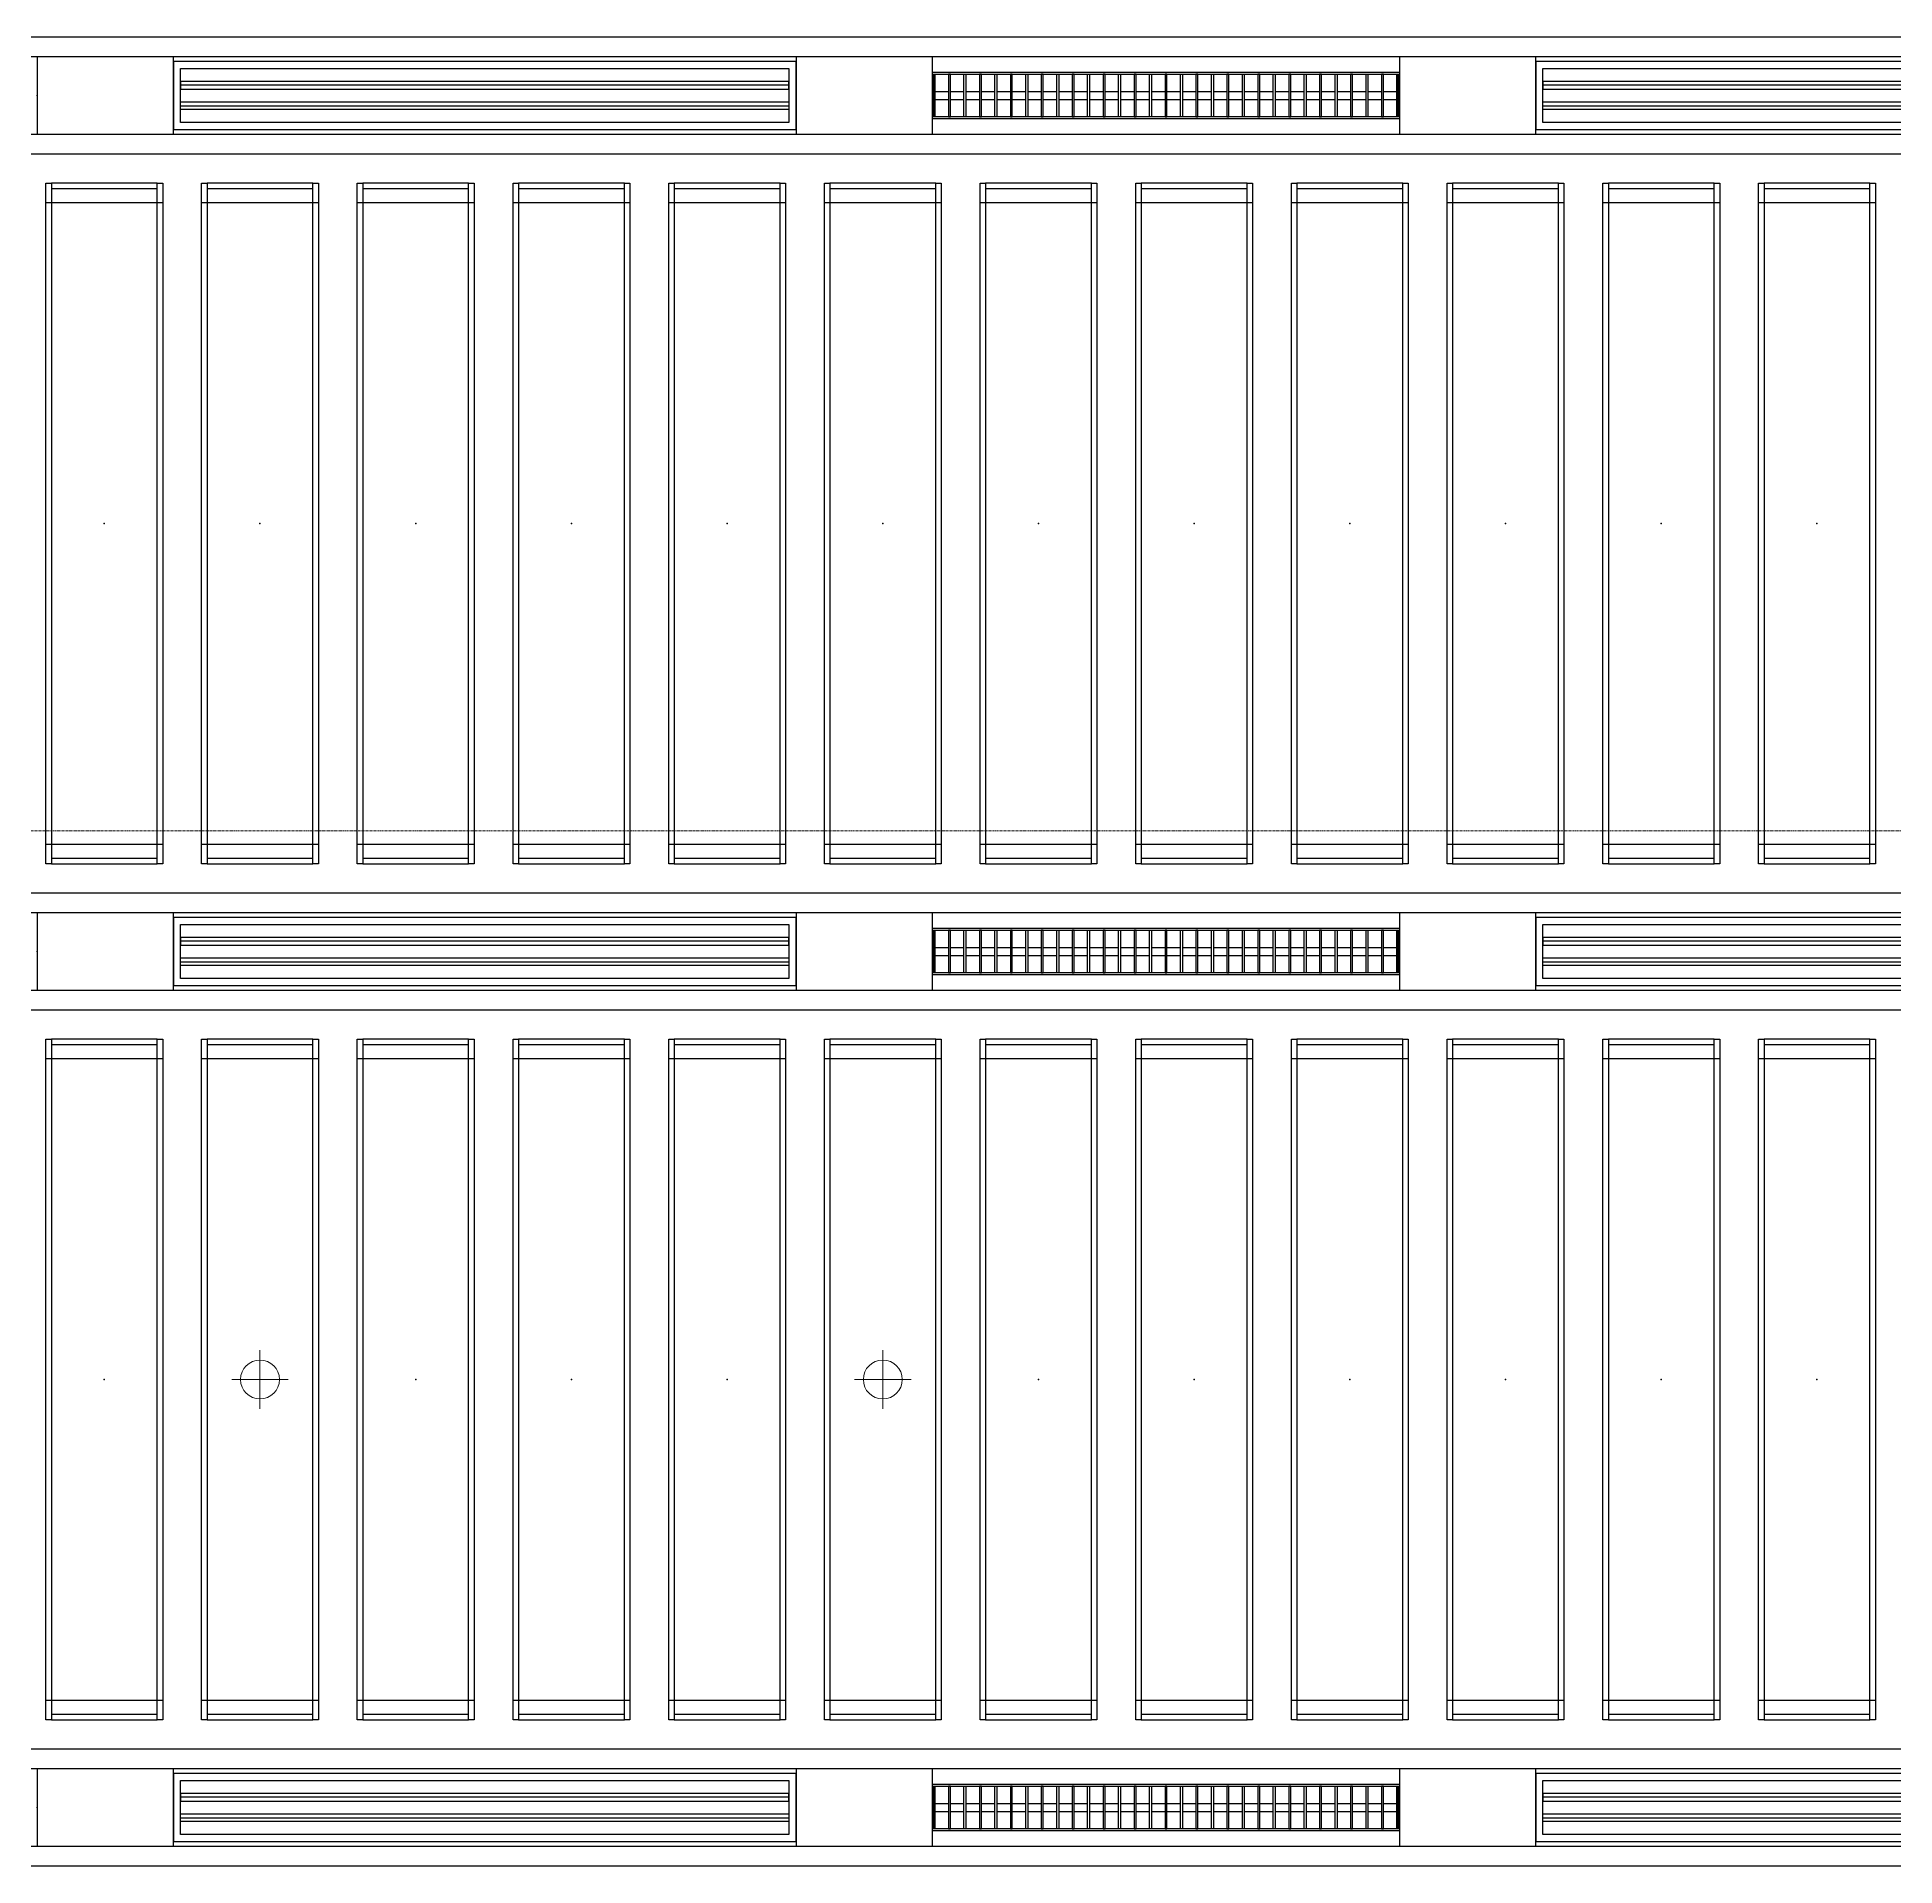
# Model space of a CAD drawing. Header units: millimetres. Extents: x -962357 to -591933, y -35273 to 59420.
# Drawn here: x -707144 to -702372, y 920 to 5620 of the extents above; entities that cross this region are included whole.
import ezdxf
from ezdxf.enums import TextEntityAlignment as Align

# ---------------------------------------------------------------- set-up
doc = ezdxf.new("R2010")
doc.units = ezdxf.units.MM
doc.linetypes.add('DPA_Grid _ Level 100', pattern=[10, 5.5, -1.6, 1.3, -1.6])
for name, color, linetype in [('000 - WIPEOUT', 250, 'Continuous'), ('001 - ASCESSORIES', 251, 'Continuous'), ('A04_TUBE SERIES', 2, 'Continuous'), ('A11_ALU.SOLID SHEET', 2, 'Continuous')]:
    doc.layers.add(name, color=color, linetype=linetype)
for name, color, linetype, lineweight in [('008 - LIGHTING', 1, 'Continuous', 9), ('A-DETL-GENF', 2, 'Continuous', 9), ('E-LITE-EQPM', 2, 'Continuous', 9), ('S-GRID', 251, 'Continuous', 9)]:
    doc.layers.add(name, color=color, linetype=linetype, lineweight=lineweight)

# ---------------------------------------------------------------- blocks, each defined once
blk = doc.blocks.new('LGF_DL_SAA_LowPower_DL1a - LGF_DL_SAA_LowPower_DL1a-8832329-4130-01 MULTI-PURPOSE LEVEL - REFLECTED CEILING PLAN')
at = {"layer": 'A-DETL-GENF'}
for p, q in [((0, 75), (0, -75)), ((72.5, 0), (-72.5, 0))]:
    blk.add_line(p, q, dxfattribs=at)
blk.add_circle((0, 0), 50, dxfattribs=at)
blk = doc.blocks.new('C-1-PP19-AR-4130-01-B_20250829-225100_EXLIGHT')
at = {"layer": 'E-LITE-EQPM', "extrusion": (0, 0, -1), "rotation": 180}
for p in [(-38108.5, -1410), (-39708.5, -1410)]:
    blk.add_blockref('LGF_DL_SAA_LowPower_DL1a - LGF_DL_SAA_LowPower_DL1a-8832329-4130-01 MULTI-PURPOSE LEVEL - REFLECTED CEILING PLAN', p, dxfattribs=at)
blk = doc.blocks.new('*U742')
blk.add_point((0, 0))
at = {"layer": 'Defpoints', "color": 250}
blk.add_text('AL.SHEET-HAT-TYPE-C', height=7, rotation=270, dxfattribs=at).set_placement((15, 0), align=Align.BOTTOM_CENTER)
blk.add_wipeout([(0, -100), (350, -100), (350, 100), (0, 100)]).dxf.layer = '000 - WIPEOUT'
at = {"layer": 'A11_ALU.SOLID SHEET', "color": 0}
blk.add_lwpolyline([(0, -100), (350, -100), (350, 100), (0, 100)], close=True, dxfattribs=at)
blk = doc.blocks.new('*U526')
at = {"layer": '001 - ASCESSORIES', "color": 0, "linetype": 'ByBlock'}
blk.add_lwpolyline([(800, 87.5), (-800, 87.5), (-800, -87.5), (800, -87.5)], close=True, dxfattribs=at)
at = {"layer": '001 - ASCESSORIES', "linetype": 'ByBlock'}
for points in [[(-781.5, 69), (781.5, 69), (781.5, -69), (-781.5, -69)], [(781.5, 36.3), (-781.5, 36.3), (-781.5, 16.3), (781.5, 16.3)], [(-781.5, -16.3), (781.5, -16.3), (781.5, -36.3), (-781.5, -36.3)]]:
    blk.add_lwpolyline(points, close=True, dxfattribs=at)
for points in [[(781.5, 26.3), (-781.5, 26.3)], [(-781.5, -26.3), (781.5, -26.3)]]:
    blk.add_lwpolyline(points, dxfattribs=at)
blk = doc.blocks.new('*U570')
at = {"color": 1}
blk.add_wipeout([(600, -60), (-600, -60), (-600, 60), (600, 60)], dxfattribs=at).dxf.layer = '000 - WIPEOUT'
at = {"layer": '001 - ASCESSORIES', "color": 0}
blk.add_lwpolyline([(600, -60), (-600, -60), (-600, 60), (600, 60)], close=True, dxfattribs=at)
at = {"layer": '001 - ASCESSORIES'}
for points in [[(-593.5, -55), (-598.5, -55), (-598.5, 55), (-593.5, 55)], [(595, -55), (-595, -55), (-595, 55), (595, 55)], [(-558.8, -55), (-553.8, -55), (-553.8, 55), (-558.8, 55)], [(-514, -55), (-519, -55), (-519, 55), (-514, 55)], [(-479.3, -55), (-474.3, -55), (-474.3, 55), (-479.3, 55)], [(-434.6, -55), (-439.6, -55), (-439.6, 55), (-434.6, 55)], [(-399.8, -55), (-394.8, -55), (-394.8, 55), (-399.8, 55)], [(-355.1, -55), (-360.1, -55), (-360.1, 55), (-355.1, 55)], [(-320.4, -55), (-315.4, -55), (-315.4, 55), (-320.4, 55)], [(-275.6, -55), (-280.6, -55), (-280.6, 55), (-275.6, 55)], [(-240.9, -55), (-235.9, -55), (-235.9, 55), (-240.9, 55)], [(-196.2, -55), (-201.2, -55), (-201.2, 55), (-196.2, 55)], [(-161.4, -55), (-156.4, -55), (-156.4, 55), (-161.4, 55)], [(-116.7, -55), (-121.7, -55), (-121.7, 55), (-116.7, 55)], [(-82, -55), (-77, -55), (-77, 55), (-82, 55)], [(-37.2, -55), (-42.2, -55), (-42.2, 55), (-37.2, 55)], [(-2.5, -55), (2.5, -55), (2.5, 55), (-2.5, 55)], [(42.2, -55), (37.2, -55), (37.2, 55), (42.2, 55)], [(77, -55), (82, -55), (82, 55), (77, 55)], [(121.7, -55), (116.7, -55), (116.7, 55), (121.7, 55)], [(156.4, -55), (161.4, -55), (161.4, 55), (156.4, 55)], [(201.2, -55), (196.2, -55), (196.2, 55), (201.2, 55)], [(235.9, -55), (240.9, -55), (240.9, 55), (235.9, 55)], [(280.6, -55), (275.6, -55), (275.6, 55), (280.6, 55)], [(315.4, -55), (320.4, -55), (320.4, 55), (315.4, 55)], [(360.1, -55), (355.1, -55), (355.1, 55), (360.1, 55)], [(394.8, -55), (399.8, -55), (399.8, 55), (394.8, 55)], [(439.6, -55), (434.6, -55), (434.6, 55), (439.6, 55)], [(474.3, -55), (479.3, -55), (479.3, 55), (474.3, 55)], [(519, -55), (514, -55), (514, 55), (519, 55)], [(553.8, -55), (558.8, -55), (558.8, 55), (553.8, 55)], [(598.5, -55), (593.5, -55), (593.5, 55), (598.5, 55)]]:
    blk.add_lwpolyline(points, close=True, dxfattribs=at)
for points in [[(-593.5, 10), (-558.8, 10)], [(-553.8, 10), (-519, 10)], [(-514, 10), (-479.3, 10)], [(-474.3, 10), (-439.6, 10)], [(-434.6, 10), (-399.8, 10)], [(-394.8, 10), (-360.1, 10)], [(-355.1, 10), (-320.4, 10)], [(-315.4, 10), (-280.6, 10)], [(-275.6, 10), (-240.9, 10)], [(-235.9, 10), (-201.2, 10)], [(-196.2, 10), (-161.4, 10)], [(-156.4, 10), (-121.7, 10)], [(-116.7, 10), (-82, 10)], [(-77, 10), (-42.2, 10)], [(-37.2, 10), (-2.5, 10)], [(2.5, 10), (37.2, 10)], [(42.2, 10), (77, 10)], [(82, 10), (116.7, 10)], [(121.7, 10), (156.4, 10)], [(161.4, 10), (196.2, 10)], [(201.2, 10), (235.9, 10)], [(240.9, 10), (275.6, 10)], [(280.6, 10), (315.4, 10)], [(320.4, 10), (355.1, 10)], [(360.1, 10), (394.8, 10)], [(399.8, 10), (434.6, 10)], [(439.6, 10), (474.3, 10)], [(479.3, 10), (514, 10)], [(519, 10), (553.8, 10)], [(558.8, 10), (593.5, 10)], [(-593.5, -10), (-558.8, -10)], [(-553.8, -10), (-519, -10)], [(-514, -10), (-479.3, -10)], [(-474.3, -10), (-439.6, -10)], [(-434.6, -10), (-399.8, -10)], [(-394.8, -10), (-360.1, -10)], [(-355.1, -10), (-320.4, -10)], [(-315.4, -10), (-280.6, -10)], [(-275.6, -10), (-240.9, -10)], [(-235.9, -10), (-201.2, -10)], [(-196.2, -10), (-161.4, -10)], [(-156.4, -10), (-121.7, -10)], [(-116.7, -10), (-82, -10)], [(-77, -10), (-42.2, -10)], [(-37.2, -10), (-2.5, -10)], [(2.5, -10), (37.2, -10)], [(42.2, -10), (77, -10)], [(82, -10), (116.7, -10)], [(121.7, -10), (156.4, -10)], [(161.4, -10), (196.2, -10)], [(201.2, -10), (235.9, -10)], [(240.9, -10), (275.6, -10)], [(280.6, -10), (315.4, -10)], [(320.4, -10), (355.1, -10)], [(360.1, -10), (394.8, -10)], [(399.8, -10), (434.6, -10)], [(439.6, -10), (474.3, -10)], [(479.3, -10), (514, -10)], [(519, -10), (553.8, -10)], [(558.8, -10), (593.5, -10)]]:
    blk.add_lwpolyline(points, dxfattribs=at)
blk = doc.blocks.new('*U723')
blk.add_wipeout([(-25, 0), (25, 0), (25, 17548.5), (-25, 17548.5)]).dxf.layer = '000 - WIPEOUT'
at = {"layer": 'A04_TUBE SERIES', "color": 0}
blk.add_lwpolyline([(-25, 0), (25, 0), (25, 17548.5), (-25, 17548.5)], close=True, dxfattribs=at)
at = {"layer": 'Defpoints', "color": 250, "flags": 1}
blk.add_attdef('EXTR.OVL-LENGTH_', (-33.1, -9), '', height=5, dxfattribs=at)
blk = doc.blocks.new('*U724')
blk.add_wipeout([(-25, 0), (25, 0), (25, 24555), (-25, 24555)]).dxf.layer = '000 - WIPEOUT'
at = {"layer": 'A04_TUBE SERIES', "color": 0}
blk.add_lwpolyline([(-25, 0), (25, 0), (25, 24555), (-25, 24555)], close=True, dxfattribs=at)
at = {"layer": 'Defpoints', "color": 250, "flags": 1}
blk.add_attdef('EXTR.OVL-LENGTH_', (-33.1, -9), '', height=5, dxfattribs=at)
blk = doc.blocks.new('*U725')
blk.add_wipeout([(-25, 0), (25, 0), (25, 17548.5), (-25, 17548.5)]).dxf.layer = '000 - WIPEOUT'
at = {"layer": 'A04_TUBE SERIES', "color": 0}
blk.add_lwpolyline([(-25, 0), (25, 0), (25, 17548.5), (-25, 17548.5)], close=True, dxfattribs=at)
at = {"layer": 'Defpoints', "color": 250, "flags": 1}
blk.add_attdef('EXTR.OVL-LENGTH_', (-33.1, -9), '', height=5, dxfattribs=at)
blk = doc.blocks.new('*U726')
blk.add_wipeout([(-25, 0), (25, 0), (25, 24555), (-25, 24555)]).dxf.layer = '000 - WIPEOUT'
at = {"layer": 'A04_TUBE SERIES', "color": 0}
blk.add_lwpolyline([(-25, 0), (25, 0), (25, 24555), (-25, 24555)], close=True, dxfattribs=at)
at = {"layer": 'Defpoints', "color": 250, "flags": 1}
blk.add_attdef('EXTR.OVL-LENGTH_', (-33.1, -9), '', height=5, dxfattribs=at)
blk = doc.blocks.new('*U734')
blk.add_wipeout([(-25, 0), (25, 0), (25, 81755), (-25, 81755)]).dxf.layer = '000 - WIPEOUT'
at = {"layer": 'A04_TUBE SERIES', "color": 0}
blk.add_lwpolyline([(-25, 0), (25, 0), (25, 81755), (-25, 81755)], close=True, dxfattribs=at)
at = {"layer": 'Defpoints', "color": 250, "flags": 1}
blk.add_attdef('EXTR.OVL-LENGTH_', (-33.1, -9), '', height=5, dxfattribs=at)
blk = doc.blocks.new('*U731')
blk.add_wipeout([(-25, 0), (25, 0), (25, 81755), (-25, 81755)]).dxf.layer = '000 - WIPEOUT'
at = {"layer": 'A04_TUBE SERIES', "color": 0}
blk.add_lwpolyline([(-25, 0), (25, 0), (25, 81755), (-25, 81755)], close=True, dxfattribs=at)
at = {"layer": 'Defpoints', "color": 250, "flags": 1}
blk.add_attdef('EXTR.OVL-LENGTH_', (-33.1, -9), '', height=5, dxfattribs=at)
blk = doc.blocks.new('*U619')
for p, q in [((-825.3, -4150), (-825.3, -3850)), ((825, -3850), (825, -4150)), ((-825.3, -4550), (-825.3, -4250)), ((825, -4250), (825, -4550)), ((-825.3, -4950), (-825.3, -4650)), ((825, -4650), (825, -4950)), ((-825.3, -5350), (-825.3, -5050)), ((825, -5050), (825, -5350)), ((-825.3, -5750), (-825.3, -5450)), ((825, -5450), (825, -5750)), ((-825.3, -6150), (-825.3, -5850)), ((825, -5850), (825, -6150)), ((-825.3, -6550), (-825.3, -6250)), ((825, -6250), (825, -6550)), ((-825.3, -6950), (-825.3, -6650)), ((825, -6650), (825, -6950)), ((-825.3, -7350), (-825.3, -7050)), ((825, -7050), (825, -7350)), ((-825.3, -7750), (-825.3, -7450)), ((825, -7450), (825, -7750)), ((-825.3, -8150), (-825.3, -7850)), ((825, -7850), (825, -8150)), ((-825.3, -8550), (-825.3, -8250)), ((825, -8250), (825, -8550))]:
    blk.add_line(p, q)
for p in [(0, -4000), (0, -4400), (0, -4800), (0, -5200), (0, -5600), (0, -6000), (0, -6400), (0, -6800), (0, -7200), (0, -7600), (0, -8000), (0, -8400)]:
    blk.add_point(p)
at = {"layer": 'A11_ALU.SOLID SHEET', "color": 0}
for points in [[(-875, -3850), (875, -3850), (875, -3864), (-875, -3864)], [(-875, -4136), (-861, -4136), (-861, -3864), (-875, -3864)], [(875, -3864), (861, -3864), (861, -4136), (875, -4136)], [(-875, -4136), (875, -4136), (875, -4150), (-875, -4150)], [(-875, -4250), (875, -4250), (875, -4264), (-875, -4264)], [(-875, -4536), (-861, -4536), (-861, -4264), (-875, -4264)], [(875, -4264), (861, -4264), (861, -4536), (875, -4536)], [(-875, -4536), (875, -4536), (875, -4550), (-875, -4550)], [(-875, -4650), (875, -4650), (875, -4664), (-875, -4664)], [(-875, -4936), (-861, -4936), (-861, -4664), (-875, -4664)], [(875, -4664), (861, -4664), (861, -4936), (875, -4936)], [(-875, -4936), (875, -4936), (875, -4950), (-875, -4950)], [(-875, -5050), (875, -5050), (875, -5064), (-875, -5064)], [(-875, -5336), (-861, -5336), (-861, -5064), (-875, -5064)], [(875, -5064), (861, -5064), (861, -5336), (875, -5336)], [(-875, -5336), (875, -5336), (875, -5350), (-875, -5350)], [(-875, -5450), (875, -5450), (875, -5464), (-875, -5464)], [(-875, -5736), (-861, -5736), (-861, -5464), (-875, -5464)], [(875, -5464), (861, -5464), (861, -5736), (875, -5736)], [(-875, -5736), (875, -5736), (875, -5750), (-875, -5750)], [(-875, -5850), (875, -5850), (875, -5864), (-875, -5864)], [(-875, -6136), (-861, -6136), (-861, -5864), (-875, -5864)], [(875, -5864), (861, -5864), (861, -6136), (875, -6136)], [(-875, -6136), (875, -6136), (875, -6150), (-875, -6150)], [(-875, -6250), (875, -6250), (875, -6264), (-875, -6264)], [(-875, -6536), (-861, -6536), (-861, -6264), (-875, -6264)], [(875, -6264), (861, -6264), (861, -6536), (875, -6536)], [(-875, -6536), (875, -6536), (875, -6550), (-875, -6550)], [(-875, -6650), (875, -6650), (875, -6664), (-875, -6664)], [(-875, -6936), (-861, -6936), (-861, -6664), (-875, -6664)], [(875, -6664), (861, -6664), (861, -6936), (875, -6936)], [(-875, -6936), (875, -6936), (875, -6950), (-875, -6950)], [(-875, -7050), (875, -7050), (875, -7064), (-875, -7064)], [(-875, -7336), (-861, -7336), (-861, -7064), (-875, -7064)], [(875, -7064), (861, -7064), (861, -7336), (875, -7336)], [(-875, -7336), (875, -7336), (875, -7350), (-875, -7350)], [(-875, -7450), (875, -7450), (875, -7464), (-875, -7464)], [(-875, -7736), (-861, -7736), (-861, -7464), (-875, -7464)], [(875, -7464), (861, -7464), (861, -7736), (875, -7736)], [(-875, -7736), (875, -7736), (875, -7750), (-875, -7750)], [(-875, -7850), (875, -7850), (875, -7864), (-875, -7864)], [(-875, -8136), (-861, -8136), (-861, -7864), (-875, -7864)], [(875, -7864), (861, -7864), (861, -8136), (875, -8136)], [(-875, -8136), (875, -8136), (875, -8150), (-875, -8150)], [(-875, -8250), (875, -8250), (875, -8264), (-875, -8264)], [(-875, -8536), (-861, -8536), (-861, -8264), (-875, -8264)], [(875, -8264), (861, -8264), (861, -8536), (875, -8536)], [(-875, -8536), (875, -8536), (875, -8550), (-875, -8550)]]:
    blk.add_lwpolyline(points, close=True, dxfattribs=at)
blk = doc.blocks.new('*U621')
for p, q in [((-825.3, -550), (-825.3, -250)), ((825, -250), (825, -550)), ((-825.3, -950), (-825.3, -650)), ((825, -650), (825, -950)), ((-825.3, -1350), (-825.3, -1050)), ((825, -1050), (825, -1350)), ((-825.3, -1750), (-825.3, -1450)), ((825, -1450), (825, -1750)), ((-825.3, -2150), (-825.3, -1850)), ((825, -1850), (825, -2150)), ((-825.3, -2550), (-825.3, -2250)), ((825, -2250), (825, -2550)), ((-825.3, -2950), (-825.3, -2650)), ((825, -2650), (825, -2950)), ((-825.3, -3350), (-825.3, -3050)), ((825, -3050), (825, -3350)), ((-825.3, -3750), (-825.3, -3450)), ((825, -3450), (825, -3750)), ((-825.3, -4150), (-825.3, -3850)), ((825, -3850), (825, -4150)), ((-825.3, -4550), (-825.3, -4250)), ((825, -4250), (825, -4550)), ((-825.3, -4950), (-825.3, -4650)), ((825, -4650), (825, -4950))]:
    blk.add_line(p, q)
for p in [(0, -400), (0, -800), (0, -1200), (0, -1600), (0, -2000), (0, -2400), (0, -2800), (0, -3200), (0, -3600), (0, -4000), (0, -4400), (0, -4800)]:
    blk.add_point(p)
at = {"layer": 'A11_ALU.SOLID SHEET', "color": 0}
for points in [[(-875, -250), (875, -250), (875, -264), (-875, -264)], [(-875, -536), (-861, -536), (-861, -264), (-875, -264)], [(875, -264), (861, -264), (861, -536), (875, -536)], [(-875, -536), (875, -536), (875, -550), (-875, -550)], [(-875, -650), (875, -650), (875, -664), (-875, -664)], [(-875, -936), (-861, -936), (-861, -664), (-875, -664)], [(875, -664), (861, -664), (861, -936), (875, -936)], [(-875, -936), (875, -936), (875, -950), (-875, -950)], [(-875, -1050), (875, -1050), (875, -1064), (-875, -1064)], [(-875, -1336), (-861, -1336), (-861, -1064), (-875, -1064)], [(875, -1064), (861, -1064), (861, -1336), (875, -1336)], [(-875, -1336), (875, -1336), (875, -1350), (-875, -1350)], [(-875, -1450), (875, -1450), (875, -1464), (-875, -1464)], [(-875, -1736), (-861, -1736), (-861, -1464), (-875, -1464)], [(875, -1464), (861, -1464), (861, -1736), (875, -1736)], [(-875, -1736), (875, -1736), (875, -1750), (-875, -1750)], [(-875, -1850), (875, -1850), (875, -1864), (-875, -1864)], [(-875, -2136), (-861, -2136), (-861, -1864), (-875, -1864)], [(875, -1864), (861, -1864), (861, -2136), (875, -2136)], [(-875, -2136), (875, -2136), (875, -2150), (-875, -2150)], [(-875, -2250), (875, -2250), (875, -2264), (-875, -2264)], [(-875, -2536), (-861, -2536), (-861, -2264), (-875, -2264)], [(875, -2264), (861, -2264), (861, -2536), (875, -2536)], [(-875, -2536), (875, -2536), (875, -2550), (-875, -2550)], [(-875, -2650), (875, -2650), (875, -2664), (-875, -2664)], [(-875, -2936), (-861, -2936), (-861, -2664), (-875, -2664)], [(875, -2664), (861, -2664), (861, -2936), (875, -2936)], [(-875, -2936), (875, -2936), (875, -2950), (-875, -2950)], [(-875, -3050), (875, -3050), (875, -3064), (-875, -3064)], [(-875, -3336), (-861, -3336), (-861, -3064), (-875, -3064)], [(875, -3064), (861, -3064), (861, -3336), (875, -3336)], [(-875, -3336), (875, -3336), (875, -3350), (-875, -3350)], [(-875, -3450), (875, -3450), (875, -3464), (-875, -3464)], [(-875, -3736), (-861, -3736), (-861, -3464), (-875, -3464)], [(875, -3464), (861, -3464), (861, -3736), (875, -3736)], [(-875, -3736), (875, -3736), (875, -3750), (-875, -3750)], [(-875, -3850), (875, -3850), (875, -3864), (-875, -3864)], [(-875, -4136), (-861, -4136), (-861, -3864), (-875, -3864)], [(875, -3864), (861, -3864), (861, -4136), (875, -4136)], [(-875, -4136), (875, -4136), (875, -4150), (-875, -4150)], [(-875, -4250), (875, -4250), (875, -4264), (-875, -4264)], [(-875, -4536), (-861, -4536), (-861, -4264), (-875, -4264)], [(875, -4264), (861, -4264), (861, -4536), (875, -4536)], [(-875, -4536), (875, -4536), (875, -4550), (-875, -4550)], [(-875, -4650), (875, -4650), (875, -4664), (-875, -4664)], [(-875, -4936), (-861, -4936), (-861, -4664), (-875, -4664)], [(875, -4664), (861, -4664), (861, -4936), (875, -4936)], [(-875, -4936), (875, -4936), (875, -4950), (-875, -4950)]]:
    blk.add_lwpolyline(points, close=True, dxfattribs=at)
blk = doc.blocks.new('*U856')
at = {"layer": 'A11_ALU.SOLID SHEET', "color": 1}
for p in [(37536, 1890), (39486, 1890), (41036, 1890), (37536, -310), (39486, -310), (41036, -310), (37536, -2510), (39486, -2510), (41036, -2510)]:
    blk.add_blockref('*U742', p, dxfattribs=at)
at = {"layer": 'A11_ALU.SOLID SHEET', "color": 0, "linetype": 'ByBlock', "rotation": 90}
for name, p in [('*U619', (33708.5, 790)), ('*U621', (37308.5, -1410))]:
    blk.add_blockref(name, p, dxfattribs=at)
at = {"layer": '008 - LIGHTING'}
for name, p in [('*U526', (38686, 1890)), ('*U526', (42186, 1890)), ('*U570', (40436, 1890)), ('*U526', (38686, -310)), ('*U526', (42186, -310)), ('*U570', (40436, -310)), ('*U526', (38686, -2510)), ('*U526', (42186, -2510)), ('*U570', (40436, -2510))]:
    blk.add_blockref(name, p, dxfattribs=at)
at = {"layer": 'A04_TUBE SERIES', "color": 0, "linetype": 'ByBlock', "rotation": 270}
for name, p in [('*U734', (21303.5, 2015)), ('*U731', (21303.5, 1765)), ('*U726', (21303.5, -185)), ('*U724', (21303.5, -435)), ('*U723', (28310, -2385)), ('*U725', (28310, -2635))]:
    blk.add_blockref(name, p, dxfattribs=at)

msp = doc.modelspace()

# ---------------------------------------------------------------- block references
at = {"layer": 'A11_ALU.SOLID SHEET', "color": 2}
msp.add_blockref('*U856', (-744680, 3580), dxfattribs=at)

# ---------------------------------------------------------------- next in the draw order: linework, layer by layer
at = {"layer": 'S-GRID', "linetype": 'DPA_Grid _ Level 100'}
msp.add_line((-602984.2, 3580), (-957857, 3580), dxfattribs=at)

# ---------------------------------------------------------------- next in the draw order: block references
msp.add_blockref('C-1-PP19-AR-4130-01-B_20250829-225100_EXLIGHT', (-744680, 3580))

doc.saveas('drawing.dxf')
